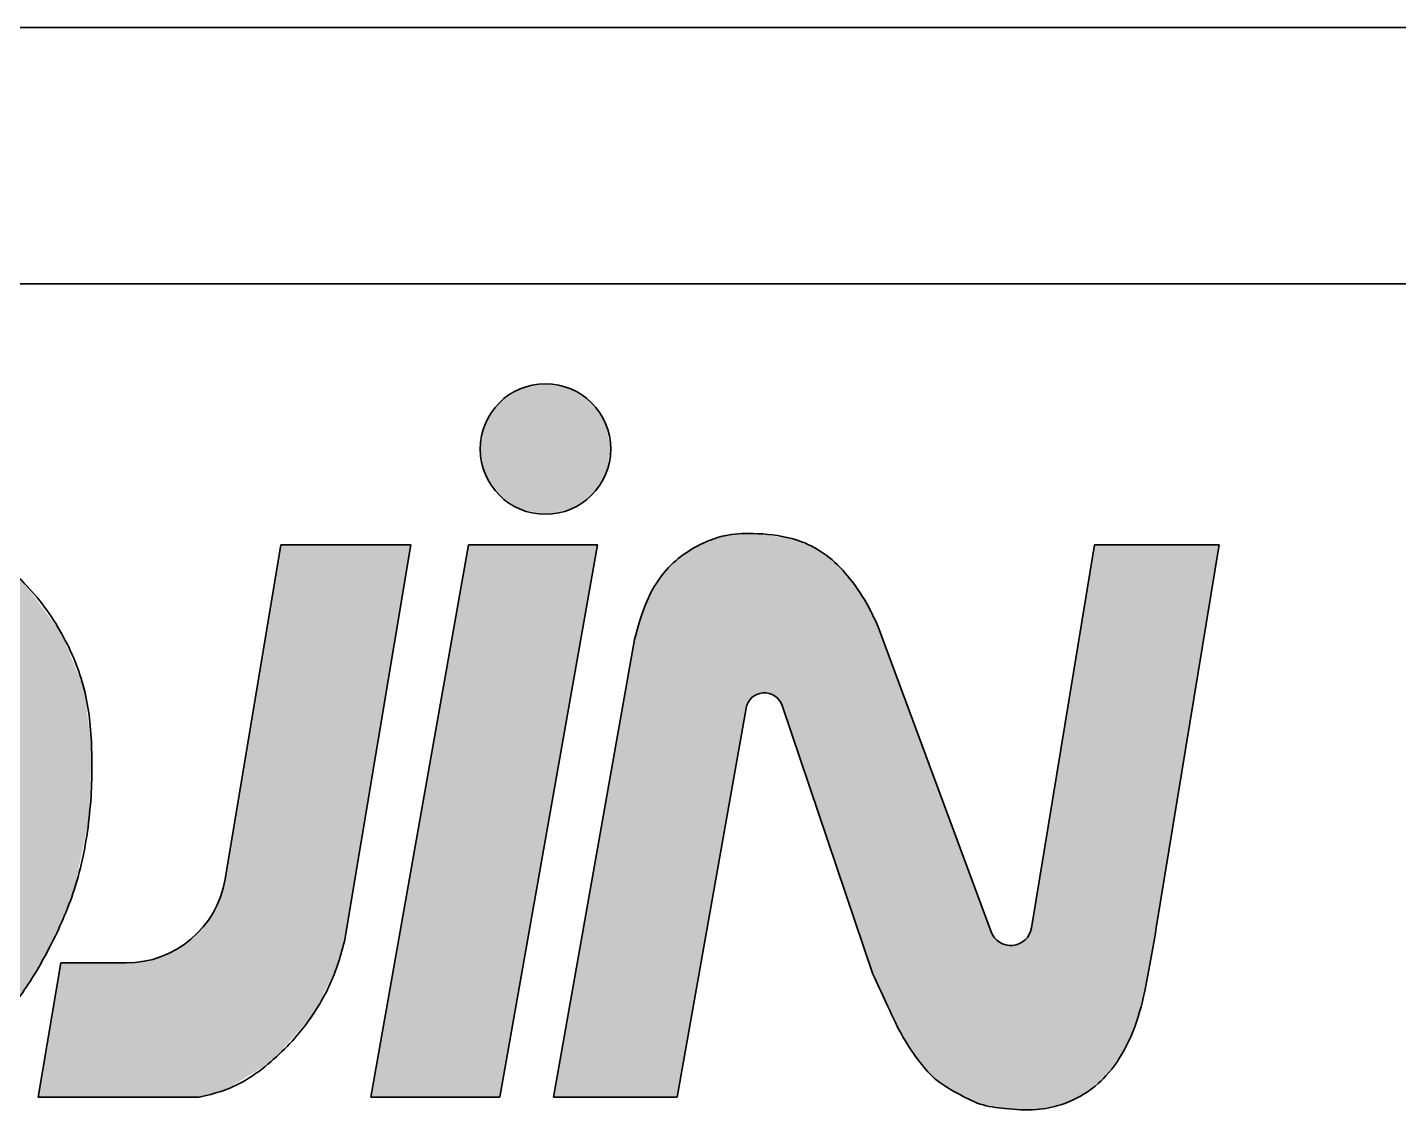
# Model space of a CAD drawing. Extents: x 23 to 587, y 4 to 413.
# Drawn here: x 485.69 to 499.95, y 41.64 to 52.91 of the extents above; entities that cross this region are included whole.
import ezdxf

# ---------------------------------------------------------------- set-up
doc = ezdxf.new("R2010")
doc.units = 0
doc.layers.get('0').update_dxf_attribs({"lineweight": 13})
doc.layers.add('6', color=7, linetype='Continuous', lineweight=13)

# ---------------------------------------------------------------- blocks, each defined once
blk = doc.blocks.new('BLOCK6633')
at = {"color": 6, "lineweight": 5}
for points in [[(492.939, 47.617), (492.748, 47.553), (493.163, 45.822), (492.512, 47.42)], [(493.235, 47.64), (492.939, 47.617), (493.171, 45.853), (493.163, 45.822)], [(493.235, 47.64), (493.171, 45.853), (493.202, 45.909), (493.185, 45.882)], [(493.235, 47.64), (493.202, 45.909), (493.25, 45.952), (493.224, 45.932)], [(493.639, 47.588), (493.235, 47.64), (493.278, 45.967), (493.25, 45.952)], [(493.639, 47.588), (493.278, 45.967), (493.34, 45.982), (493.308, 45.977)], [(493.639, 47.588), (493.34, 45.982), (493.403, 45.976), (493.372, 45.982)], [(493.639, 47.588), (493.403, 45.976), (493.461, 45.95), (493.433, 45.966)], [(493.639, 47.588), (493.461, 45.95), (493.508, 45.907), (493.487, 45.93)], [(493.639, 47.588), (493.508, 45.907), (493.538, 45.851), (493.525, 45.88)], [(494.483, 43.056), (493.639, 47.588), (493.538, 45.851)], [(494.483, 43.056), (494.144, 47.286), (493.639, 47.588), (493.903, 47.478)], [(496.187, 41.647), (496.439, 41.696), (496.134, 43.536), (496.789, 47.523)], [(496.439, 41.696), (496.673, 41.802), (496.789, 47.523), (496.909, 41.997)], [(496.789, 47.523), (496.909, 41.997), (498.088, 47.523), (497.12, 42.305)], [(497.12, 42.305), (497.274, 42.715), (498.088, 47.523), (497.364, 43.154)], [(498.088, 47.523), (497.364, 43.154), (497.437, 43.561), (497.42, 43.46)], [(493.163, 45.822), (492.512, 47.42), (492.448, 41.774), (492.313, 47.236)], [(492.448, 41.774), (492.313, 47.236), (492.13, 46.931)], [(494.483, 43.056), (494.45, 46.856), (494.144, 47.286), (494.335, 47.046)], [(492.004, 46.536), (491.162, 41.774), (492.13, 46.931), (492.448, 41.774)], [(494.483, 43.056), (494.622, 42.758), (494.45, 46.856), (494.537, 46.671)], [(495.714, 43.496), (494.537, 46.671), (494.78, 42.432), (494.622, 42.758)], [(496.187, 41.647), (496.134, 43.536), (496.111, 43.469), (496.125, 43.502)], [(495.714, 43.496), (494.78, 42.432), (495.126, 41.971), (494.952, 42.166)], [(495.714, 43.496), (495.126, 41.971), (495.6, 41.704), (495.366, 41.814)], [(495.859, 41.657), (495.714, 43.496), (495.6, 41.704)], [(495.859, 41.657), (495.749, 43.434), (495.714, 43.496), (495.729, 43.463)], [(495.859, 41.657), (495.802, 43.387), (495.749, 43.434), (495.774, 43.408)], [(495.859, 41.657), (495.868, 43.359), (495.802, 43.387), (495.834, 43.37)], [(496.187, 41.647), (496.067, 43.412), (496.008, 43.373), (496.039, 43.39)], [(496.187, 41.647), (496.111, 43.469), (496.067, 43.412), (496.091, 43.439)], [(496.187, 41.647), (495.868, 43.359), (495.859, 41.657)], [(496.187, 41.647), (495.939, 43.354), (495.868, 43.359), (495.904, 43.354)], [(496.187, 41.647), (496.008, 43.373), (495.939, 43.354), (495.974, 43.361)]]:
    blk.add_solid(points, dxfattribs=at)
blk = doc.blocks.new('BLOCK6634')
at = {"color": 6, "lineweight": 5}
for points in [[(491.704, 48.259), (490.596, 48.999), (491.076, 49.198), (490.817, 49.147)], [(491.704, 48.259), (491.076, 49.198), (491.557, 48.999), (491.336, 49.147)], [(491.704, 48.259), (490.397, 48.519), (490.596, 48.999), (490.449, 48.779)], [(491.704, 48.259), (491.557, 48.999), (491.755, 48.519), (491.704, 48.779)], [(491.704, 48.259), (490.596, 48.039), (490.397, 48.519), (490.449, 48.259)], [(491.704, 48.259), (491.076, 47.84), (490.596, 48.039), (490.817, 47.892)], [(491.704, 48.259), (491.557, 48.039), (491.076, 47.84), (491.336, 47.892)]]:
    blk.add_solid(points, dxfattribs=at)
blk = doc.blocks.new('BLOCK6635')
at = {"color": 6, "lineweight": 5}
blk.add_solid([(490.274, 47.523), (489.258, 41.774), (491.619, 47.523), (490.603, 41.774)], dxfattribs=at)
blk = doc.blocks.new('BLOCK6636')
at = {"color": 6, "lineweight": 5}
for points in [[(487.748, 41.853), (488.205, 42.132), (487.742, 44.043), (488.323, 47.523)], [(488.205, 42.132), (488.277, 42.196), (488.323, 47.523), (488.673, 42.659)], [(488.323, 47.523), (488.673, 42.659), (489.674, 47.523), (488.912, 43.148)], [(489.674, 47.523), (488.912, 43.148), (488.984, 43.395)], [(487.748, 41.853), (487.742, 44.043), (487.696, 43.866), (487.723, 43.953)], [(487.748, 41.853), (487.696, 43.866), (487.62, 43.7), (487.661, 43.781)], [(487.748, 41.853), (487.62, 43.7), (487.516, 43.549), (487.571, 43.622)], [(487.516, 43.549), (487.454, 43.481), (487.461, 41.775), (487.457, 41.775)], [(487.516, 43.549), (487.461, 41.775), (487.468, 41.776), (487.464, 41.775)], [(487.516, 43.549), (487.468, 41.776), (487.475, 41.777), (487.471, 41.776)], [(487.516, 43.549), (487.475, 41.777), (487.482, 41.778), (487.478, 41.777)], [(487.516, 43.549), (487.482, 41.778), (487.489, 41.779), (487.485, 41.778)], [(487.516, 43.549), (487.489, 41.779), (487.496, 41.78), (487.492, 41.78)], [(487.516, 43.549), (487.496, 41.78), (487.499, 41.781)], [(487.748, 41.853), (487.516, 43.549), (487.499, 41.781)], [(487.443, 41.774), (487.387, 43.419), (487.238, 43.314), (487.315, 43.363)], [(487.454, 43.481), (487.387, 43.419), (487.446, 41.774), (487.443, 41.774)], [(487.454, 43.481), (487.446, 41.774), (487.454, 41.775), (487.45, 41.775)], [(487.454, 43.481), (487.454, 41.775), (487.457, 41.775)], [(487.443, 41.774), (487.072, 43.236), (486.895, 43.188), (486.985, 43.208)], [(487.443, 41.774), (487.238, 43.314), (487.072, 43.236), (487.157, 43.271)], [(487.443, 41.774), (486.713, 43.172), (485.798, 41.774), (486.035, 43.172)], [(487.443, 41.774), (486.895, 43.188), (486.713, 43.172), (486.805, 43.176)]]:
    blk.add_solid(points, dxfattribs=at)
blk = doc.blocks.new('BLOCK6637')
at = {"color": 6, "lineweight": 5}
for points in [[(483.319, 45.881), (483.499, 47.515), (483.855, 46.169), (484.011, 47.651)], [(483.855, 46.169), (484.011, 47.651), (484.04, 46.197), (484.453, 47.652)], [(484.04, 46.197), (484.453, 47.652), (484.405, 46.176)], [(484.598, 46.099), (484.405, 46.176), (484.878, 47.585), (484.453, 47.652)], [(484.598, 46.099), (484.878, 47.585), (484.768, 45.978)], [(485.01, 45.654), (484.768, 45.978), (485.186, 47.474), (484.878, 47.585)], [(483.041, 45.574), (482.932, 47.189), (483.319, 45.881), (483.499, 47.515)], [(485.01, 45.654), (485.186, 47.474), (485.153, 45.178)], [(485.272, 42.436), (485.153, 45.178), (485.648, 47.128), (485.186, 47.474)], [(481.998, 42.322), (482.313, 46.581), (482.324, 42.015), (482.902, 47.166)], [(482.324, 42.015), (482.902, 47.166), (482.683, 44.607), (482.8, 45.129)], [(483.041, 45.574), (482.8, 45.129), (482.932, 47.189), (482.902, 47.166)], [(485.648, 47.128), (485.637, 42.866), (485.272, 42.436)], [(486.043, 46.595), (485.918, 43.338), (485.648, 47.128), (485.637, 42.866)], [(481.792, 42.628), (481.979, 46.114), (481.998, 42.322), (482.313, 46.581)], [(486.276, 46.02), (486.172, 43.932), (486.043, 46.595), (485.918, 43.338)], [(481.642, 42.967), (481.691, 45.517), (481.792, 42.628), (481.979, 46.114)], [(486.354, 45.4), (486.327, 44.681), (486.276, 46.02), (486.172, 43.932)], [(481.479, 43.667), (481.484, 44.644), (481.642, 42.967), (481.691, 45.517)], [(485.272, 42.436), (485.009, 44.141), (485.153, 45.178), (485.132, 44.656)], [(481.446, 44.134), (481.475, 44.574), (481.479, 43.667), (481.484, 44.644)], [(482.324, 42.015), (482.683, 44.607), (482.666, 44.253)], [(482.8, 41.737), (482.324, 42.015), (482.714, 43.904), (482.666, 44.253)], [(485.272, 42.436), (484.942, 42.148), (485.009, 44.141), (484.976, 44.061)], [(484.572, 41.906), (484.775, 43.713), (484.942, 42.148), (484.976, 44.061)], [(482.8, 41.737), (482.714, 43.904), (483.185, 41.659), (482.817, 43.636)], [(484.417, 43.321), (484.507, 43.405), (484.572, 41.906), (484.775, 43.713)], [(482.817, 43.636), (483.107, 43.268), (483.185, 41.659), (483.321, 43.13)], [(483.876, 41.657), (484.029, 43.08), (484.242, 41.748), (484.417, 43.321)], [(484.242, 41.748), (484.417, 43.321), (484.572, 41.906)], [(483.185, 41.659), (483.321, 43.13), (483.455, 41.641), (483.653, 43.036)], [(483.455, 41.641), (483.653, 43.036), (483.876, 41.657)], [(483.653, 43.036), (483.844, 43.038), (483.876, 41.657), (484.029, 43.08)]]:
    blk.add_solid(points, dxfattribs=at)
blk = doc.blocks.new('BLOCK6667')
at = {"color": 6, "lineweight": 5}
for points in [[(491.704, 48.259), (490.596, 48.999), (491.076, 49.198), (490.817, 49.147)], [(491.704, 48.259), (491.076, 49.198), (491.557, 48.999), (491.336, 49.147)], [(491.704, 48.259), (490.397, 48.519), (490.596, 48.999), (490.449, 48.779)], [(491.704, 48.259), (491.557, 48.999), (491.755, 48.519), (491.704, 48.779)], [(491.704, 48.259), (490.596, 48.039), (490.397, 48.519), (490.449, 48.259)], [(491.704, 48.259), (491.076, 47.84), (490.596, 48.039), (490.817, 47.892)], [(491.704, 48.259), (491.557, 48.039), (491.076, 47.84), (491.336, 47.892)]]:
    blk.add_solid(points, dxfattribs=at)
blk = doc.blocks.new('BLOCK6668')
at = {"color": 6, "lineweight": 5}
blk.add_solid([(489.258, 41.774), (490.274, 47.523), (490.603, 41.774), (491.619, 47.523)], dxfattribs=at)
blk = doc.blocks.new('BLOCK6669')
at = {"color": 6, "lineweight": 5}
for points in [[(487.748, 41.853), (487.723, 43.953), (488.323, 47.523), (487.742, 44.043)], [(487.748, 41.853), (488.323, 47.523), (488.205, 42.132)], [(488.323, 47.523), (488.277, 42.196), (488.205, 42.132)], [(489.674, 47.523), (488.673, 42.659), (488.323, 47.523), (488.277, 42.196)], [(488.984, 43.395), (488.912, 43.148), (489.674, 47.523), (488.673, 42.659)], [(487.748, 41.853), (487.661, 43.781), (487.723, 43.953), (487.696, 43.866)], [(487.748, 41.853), (487.571, 43.622), (487.661, 43.781), (487.62, 43.7)], [(487.516, 43.549), (487.457, 41.775), (487.454, 43.481)], [(487.516, 43.549), (487.464, 41.775), (487.457, 41.775), (487.461, 41.775)], [(487.516, 43.549), (487.471, 41.776), (487.464, 41.775), (487.468, 41.776)], [(487.516, 43.549), (487.478, 41.777), (487.471, 41.776), (487.475, 41.777)], [(487.516, 43.549), (487.485, 41.778), (487.478, 41.777), (487.482, 41.778)], [(487.516, 43.549), (487.492, 41.78), (487.485, 41.778), (487.489, 41.779)], [(487.516, 43.549), (487.499, 41.781), (487.492, 41.78), (487.496, 41.78)], [(487.748, 41.853), (487.499, 41.781), (487.571, 43.622), (487.516, 43.549)], [(487.443, 41.774), (487.238, 43.314), (487.387, 43.419), (487.315, 43.363)], [(487.454, 43.481), (487.443, 41.774), (487.387, 43.419)], [(487.454, 43.481), (487.45, 41.775), (487.443, 41.774), (487.446, 41.774)], [(487.454, 43.481), (487.457, 41.775), (487.45, 41.775), (487.454, 41.775)], [(487.443, 41.774), (486.895, 43.188), (487.072, 43.236), (486.985, 43.208)], [(487.443, 41.774), (487.072, 43.236), (487.238, 43.314), (487.157, 43.271)], [(487.443, 41.774), (485.798, 41.774), (486.713, 43.172), (486.035, 43.172)], [(487.443, 41.774), (486.713, 43.172), (486.895, 43.188), (486.805, 43.176)]]:
    blk.add_solid(points, dxfattribs=at)
blk = doc.blocks.new('BLOCK6670')
at = {"color": 6, "lineweight": 5}
for points in [[(483.319, 45.881), (483.499, 47.515), (483.855, 46.169), (484.011, 47.651)], [(483.855, 46.169), (484.011, 47.651), (484.04, 46.197), (484.453, 47.652)], [(484.04, 46.197), (484.453, 47.652), (484.405, 46.176)], [(484.598, 46.099), (484.405, 46.176), (484.878, 47.585), (484.453, 47.652)], [(484.598, 46.099), (484.878, 47.585), (484.768, 45.978)], [(485.01, 45.654), (484.768, 45.978), (485.186, 47.474), (484.878, 47.585)], [(483.041, 45.574), (482.932, 47.189), (483.319, 45.881), (483.499, 47.515)], [(485.01, 45.654), (485.186, 47.474), (485.153, 45.178)], [(485.272, 42.436), (485.153, 45.178), (485.648, 47.128), (485.186, 47.474)], [(481.998, 42.322), (482.313, 46.581), (482.324, 42.015), (482.902, 47.166)], [(482.324, 42.015), (482.902, 47.166), (482.683, 44.607), (482.8, 45.129)], [(483.041, 45.574), (482.8, 45.129), (482.932, 47.189), (482.902, 47.166)], [(485.648, 47.128), (485.637, 42.866), (485.272, 42.436)], [(486.043, 46.595), (485.918, 43.338), (485.648, 47.128), (485.637, 42.866)], [(481.792, 42.628), (481.979, 46.114), (481.998, 42.322), (482.313, 46.581)], [(486.276, 46.02), (486.172, 43.932), (486.043, 46.595), (485.918, 43.338)], [(481.642, 42.967), (481.691, 45.517), (481.792, 42.628), (481.979, 46.114)], [(486.354, 45.4), (486.327, 44.681), (486.276, 46.02), (486.172, 43.932)], [(481.479, 43.667), (481.484, 44.644), (481.642, 42.967), (481.691, 45.517)], [(485.272, 42.436), (485.009, 44.141), (485.153, 45.178), (485.132, 44.656)], [(481.446, 44.134), (481.475, 44.574), (481.479, 43.667), (481.484, 44.644)], [(482.324, 42.015), (482.683, 44.607), (482.666, 44.253)], [(482.8, 41.737), (482.324, 42.015), (482.714, 43.904), (482.666, 44.253)], [(485.272, 42.436), (484.942, 42.148), (485.009, 44.141), (484.976, 44.061)], [(484.572, 41.906), (484.775, 43.713), (484.942, 42.148), (484.976, 44.061)], [(482.8, 41.737), (482.714, 43.904), (483.185, 41.659), (482.817, 43.636)], [(484.417, 43.321), (484.507, 43.405), (484.572, 41.906), (484.775, 43.713)], [(482.817, 43.636), (483.107, 43.268), (483.185, 41.659), (483.321, 43.13)], [(483.876, 41.657), (484.029, 43.08), (484.242, 41.748), (484.417, 43.321)], [(484.242, 41.748), (484.417, 43.321), (484.572, 41.906)], [(483.185, 41.659), (483.321, 43.13), (483.455, 41.641), (483.653, 43.036)], [(483.455, 41.641), (483.653, 43.036), (483.876, 41.657)], [(483.653, 43.036), (483.844, 43.038), (483.876, 41.657), (484.029, 43.08)]]:
    blk.add_solid(points, dxfattribs=at)
blk = doc.blocks.new('BLOCK6699')
at = {"color": 6, "lineweight": 5}
for points in [[(492.448, 41.774), (492.512, 47.42), (493.163, 45.822), (492.748, 47.553)], [(493.163, 45.822), (492.748, 47.553), (492.939, 47.617)], [(493.235, 47.64), (493.171, 45.853), (492.939, 47.617), (493.163, 45.822)], [(493.235, 47.64), (493.202, 45.909), (493.171, 45.853), (493.185, 45.882)], [(493.235, 47.64), (493.25, 45.952), (493.202, 45.909), (493.224, 45.932)], [(493.639, 47.588), (493.278, 45.967), (493.235, 47.64), (493.25, 45.952)], [(493.639, 47.588), (493.34, 45.982), (493.278, 45.967), (493.308, 45.977)], [(493.639, 47.588), (493.403, 45.976), (493.34, 45.982), (493.372, 45.982)], [(493.639, 47.588), (493.461, 45.95), (493.403, 45.976), (493.433, 45.966)], [(493.639, 47.588), (493.508, 45.907), (493.461, 45.95), (493.487, 45.93)], [(493.639, 47.588), (493.538, 45.851), (493.508, 45.907), (493.525, 45.88)], [(494.483, 43.056), (493.538, 45.851), (493.903, 47.478), (493.639, 47.588)], [(496.187, 41.647), (496.125, 43.502), (496.789, 47.523), (496.134, 43.536)], [(496.187, 41.647), (496.789, 47.523), (496.439, 41.696)], [(496.789, 47.523), (496.673, 41.802), (496.439, 41.696)], [(498.088, 47.523), (496.909, 41.997), (496.789, 47.523), (496.673, 41.802)], [(497.274, 42.715), (497.12, 42.305), (498.088, 47.523), (496.909, 41.997)], [(497.364, 43.154), (497.274, 42.715), (497.437, 43.561), (498.088, 47.523)], [(492.13, 46.931), (492.313, 47.236), (492.448, 41.774), (492.512, 47.42)], [(494.483, 43.056), (493.903, 47.478), (494.335, 47.046), (494.144, 47.286)], [(494.483, 43.056), (494.335, 47.046), (494.537, 46.671), (494.45, 46.856)], [(492.448, 41.774), (491.162, 41.774), (492.13, 46.931), (492.004, 46.536)], [(494.483, 43.056), (494.537, 46.671), (494.622, 42.758)], [(495.714, 43.496), (494.78, 42.432), (494.537, 46.671), (494.622, 42.758)], [(497.364, 43.154), (497.437, 43.561), (497.42, 43.46)], [(495.714, 43.496), (495.126, 41.971), (494.78, 42.432), (494.952, 42.166)], [(495.714, 43.496), (495.6, 41.704), (495.126, 41.971), (495.366, 41.814)], [(495.859, 41.657), (495.6, 41.704), (495.729, 43.463), (495.714, 43.496)], [(495.859, 41.657), (495.729, 43.463), (495.774, 43.408), (495.749, 43.434)], [(495.859, 41.657), (495.774, 43.408), (495.834, 43.37), (495.802, 43.387)], [(496.187, 41.647), (495.974, 43.361), (496.039, 43.39), (496.008, 43.373)], [(496.187, 41.647), (496.039, 43.39), (496.091, 43.439), (496.067, 43.412)], [(496.187, 41.647), (496.091, 43.439), (496.125, 43.502), (496.111, 43.469)], [(495.859, 41.657), (495.834, 43.37), (495.868, 43.359)], [(496.187, 41.647), (495.859, 41.657), (495.904, 43.354), (495.868, 43.359)], [(496.187, 41.647), (495.904, 43.354), (495.974, 43.361), (495.939, 43.354)]]:
    blk.add_solid(points, dxfattribs=at)

msp = doc.modelspace()

# ---------------------------------------------------------------- linework, layer by layer
at = {"color": 7, "lineweight": 35}
for p, q in [((332.822, 52.9058), (577.1982, 52.9058)), ((579.7283, 50.2375), (30.2375, 50.2375))]:
    msp.add_line(p, q, dxfattribs=at)
at = {"layer": '6', "color": 6, "lineweight": 35, "ltscale": 0.088219}
msp.add_line((488.3233, 47.5235), (487.7417, 44.043), dxfattribs=at)
msp.add_line((488.3233, 47.5235), (487.7417, 44.043), dxfattribs=at)
at = {"layer": '6', "color": 6, "lineweight": 35, "ltscale": 0.033771}
msp.add_line((489.6741, 47.5235), (488.3233, 47.5235), dxfattribs=at)
msp.add_line((489.6741, 47.5235), (488.3233, 47.5235), dxfattribs=at)
at = {"layer": '6', "color": 6, "lineweight": 35, "ltscale": 0.104651}
msp.add_line((489.6741, 47.5235), (488.9842, 43.3947), dxfattribs=at)
msp.add_line((489.6741, 47.5235), (488.9842, 43.3947), dxfattribs=at)
at = {"layer": '6', "color": 6, "lineweight": 35, "ltscale": 0.145955}
for p, q in [((490.2743, 47.5235), (489.2578, 41.7745)), ((490.2743, 47.5235), (489.2578, 41.7745)), ((491.6192, 47.5235), (490.6027, 41.7745)), ((491.6192, 47.5235), (490.6027, 41.7745))]:
    msp.add_line(p, q, dxfattribs=at)
at = {"layer": '6', "color": 6, "lineweight": 35, "ltscale": 0.033621}
for p, q in [((490.2743, 47.5235), (491.6192, 47.5235)), ((490.2743, 47.5235), (491.6192, 47.5235)), ((489.2578, 41.7745), (490.6027, 41.7745)), ((489.2578, 41.7745), (490.6027, 41.7745))]:
    msp.add_line(p, q, dxfattribs=at)
at = {"layer": '6', "color": 6, "lineweight": 35, "ltscale": 0.101021}
for p, q in [((496.7893, 47.5235), (496.1337, 43.5362)), ((496.7893, 47.5235), (496.1337, 43.5362)), ((498.0883, 47.5235), (497.4326, 43.5362)), ((498.0883, 47.5235), (497.4326, 43.5362))]:
    msp.add_line(p, q, dxfattribs=at)
at = {"layer": '6', "color": 6, "lineweight": 35, "ltscale": 0.032473}
msp.add_line((496.7893, 47.5235), (498.0883, 47.5235), dxfattribs=at)
msp.add_line((496.7893, 47.5235), (498.0883, 47.5235), dxfattribs=at)
at = {"layer": '6', "color": 6, "lineweight": 35, "ltscale": 0.084645}
msp.add_line((495.7137, 43.4958), (494.5371, 46.6706), dxfattribs=at)
msp.add_line((495.7137, 43.4958), (494.5371, 46.6706), dxfattribs=at)
at = {"layer": '6', "color": 6, "lineweight": 35, "ltscale": 0.120883}
msp.add_line((492.0036, 46.5359), (491.1617, 41.7745), dxfattribs=at)
msp.add_line((492.0036, 46.5359), (491.1617, 41.7745), dxfattribs=at)
at = {"layer": '6', "color": 6, "lineweight": 35, "ltscale": 0.102761}
msp.add_line((493.1633, 45.8221), (492.4476, 41.7745), dxfattribs=at)
msp.add_line((493.1633, 45.8221), (492.4476, 41.7745), dxfattribs=at)
at = {"layer": '6', "color": 6, "lineweight": 35, "ltscale": 0.073752}
msp.add_line((493.5381, 45.8505), (494.4835, 43.056), dxfattribs=at)
msp.add_line((493.5381, 45.8505), (494.4835, 43.056), dxfattribs=at)
at = {"layer": '6', "color": 6, "lineweight": 35, "ltscale": 0.035437}
msp.add_line((485.7983, 41.7745), (486.0347, 43.1721), dxfattribs=at)
msp.add_line((485.7983, 41.7745), (486.0347, 43.1721), dxfattribs=at)
at = {"layer": '6', "color": 6, "lineweight": 35, "ltscale": 0.016965}
msp.add_line((486.0347, 43.1721), (486.7133, 43.1721), dxfattribs=at)
msp.add_line((486.0347, 43.1721), (486.7133, 43.1721), dxfattribs=at)
at = {"layer": '6', "color": 6, "lineweight": 35, "ltscale": 0.041114}
msp.add_line((485.7983, 41.7745), (487.4428, 41.7745), dxfattribs=at)
msp.add_line((485.7983, 41.7745), (487.4428, 41.7745), dxfattribs=at)
at = {"layer": '6', "color": 6, "lineweight": 35, "ltscale": 0.032148}
msp.add_line((491.1617, 41.7745), (492.4476, 41.7745), dxfattribs=at)
msp.add_line((491.1617, 41.7745), (492.4476, 41.7745), dxfattribs=at)
at = {"layer": '6', "color": 6, "lineweight": 35}
msp.add_circle((491.0765, 48.5192), 0.679, dxfattribs=at)
msp.add_circle((491.0765, 48.5192), 0.679, dxfattribs=at)
for centre, radius, start, end in [((493.3544, 45.7884), 0.194, 18.68992, 169.97304), ((493.3544, 45.7884), 0.194, 18.68992, 169.97304), ((486.7133, 44.2148), 1.0427, 270, 350.51377), ((486.7133, 44.2148), 1.0427, 270, 350.51377), ((495.9183, 43.5716), 0.2182, 200.33477, 350.66206), ((495.9183, 43.5716), 0.2182, 200.33477, 350.66206), ((487.4428, 42.017), 0.2425, 270, 283.50136), ((487.4428, 42.017), 0.2425, 270, 283.50136)]:
    msp.add_arc(centre, radius, start, end, dxfattribs=at)
for points, knots in [([(484.0112, 47.6507), (483.8376, 47.6138), (483.4375, 47.5285), (482.8443, 47.1605), (482.3544, 46.6576), (481.9485, 46.0984), (481.6259, 45.4324), (481.4824, 44.7497), (481.4347, 44.125), (481.4769, 43.5824), (481.6125, 42.9534), (481.91, 42.3728), (482.3423, 41.9842), (482.7392, 41.7233), (483.145, 41.6589), (483.5046, 41.6341), (483.8628, 41.6408), (484.2437, 41.7335), (484.5981, 41.9122), (484.9476, 42.1386), (485.31, 42.4571), (485.6483, 42.8524), (485.9417, 43.3619), (486.2098, 43.961), (486.345, 44.6647), (486.3696, 45.3678), (486.3067, 46.0257), (486.0572, 46.6203), (485.6897, 47.1257), (485.2709, 47.4585), (484.8473, 47.6047), (484.4495, 47.6662), (484.1586, 47.656), (484.0112, 47.6507)], [0, 0, 0, 0, 2.1837354, 5.035582, 8.4619051, 10.8264629, 13.5596338, 17.5525439, 19.3685346, 21.2988498, 24.2619488, 27.3021255, 29.1484461, 31.4248979, 33.0437081, 34.1590847, 35.894158, 37.4509854, 38.9615989, 40.7835592, 42.5897206, 44.9143719, 47.1825524, 49.8436643, 52.9980761, 55.9680975, 58.5421488, 61.1017736, 63.8383279, 66.2171067, 67.5689105, 69.341288, 71.1637613, 71.1637613, 71.1637613, 71.1637613]), ([(484.0112, 47.6507), (483.8376, 47.6138), (483.4375, 47.5285), (482.8443, 47.1605), (482.3544, 46.6576), (481.9485, 46.0984), (481.6259, 45.4324), (481.4824, 44.7497), (481.4347, 44.125), (481.4769, 43.5824), (481.6125, 42.9534), (481.91, 42.3728), (482.3423, 41.9842), (482.7392, 41.7233), (483.145, 41.6589), (483.5046, 41.6341), (483.8628, 41.6408), (484.2437, 41.7335), (484.5981, 41.9122), (484.9476, 42.1386), (485.31, 42.4571), (485.6483, 42.8524), (485.9417, 43.3619), (486.2098, 43.961), (486.345, 44.6647), (486.3696, 45.3678), (486.3067, 46.0257), (486.0572, 46.6203), (485.6897, 47.1257), (485.2709, 47.4585), (484.8473, 47.6047), (484.4495, 47.6662), (484.1586, 47.656), (484.0112, 47.6507)], [0, 0, 0, 0, 2.1837354, 5.035582, 8.4619051, 10.8264629, 13.5596338, 17.5525439, 19.3685346, 21.2988498, 24.2619488, 27.3021255, 29.1484461, 31.4248979, 33.0437081, 34.1590847, 35.894158, 37.4509854, 38.9615989, 40.7835592, 42.5897206, 44.9143719, 47.1825524, 49.8436643, 52.9980761, 55.9680975, 58.5421488, 61.1017736, 63.8383279, 66.2171067, 67.5689105, 69.341288, 71.1637613, 71.1637613, 71.1637613, 71.1637613]), ([(492.0036, 46.5359), (492.0394, 46.67), (492.1058, 46.9187), (492.2828, 47.2244), (492.5057, 47.4287), (492.7238, 47.5499), (492.9678, 47.6357), (493.2726, 47.6465), (493.6035, 47.6143), (493.9169, 47.4869), (494.1522, 47.2939), (494.3226, 47.0715), (494.4516, 46.8632), (494.5094, 46.733), (494.5371, 46.6706)], [0, 0, 0, 0, 1.7119685, 3.1775422, 4.2944392, 5.4113358, 6.2453175, 7.4686844, 9.1472672, 10.3259428, 11.5972753, 12.8608422, 13.7782206, 14.6218195, 14.6218195, 14.6218195, 14.6218195]), ([(492.0036, 46.5359), (492.0394, 46.67), (492.1058, 46.9187), (492.2828, 47.2244), (492.5057, 47.4287), (492.7238, 47.5499), (492.9678, 47.6357), (493.2726, 47.6465), (493.6035, 47.6143), (493.9169, 47.4869), (494.1522, 47.2939), (494.3226, 47.0715), (494.4516, 46.8632), (494.5094, 46.733), (494.5371, 46.6706)], [0, 0, 0, 0, 1.7119685, 3.1775422, 4.2944392, 5.4113358, 6.2453175, 7.4686844, 9.1472672, 10.3259428, 11.5972753, 12.8608422, 13.7782206, 14.6218195, 14.6218195, 14.6218195, 14.6218195]), ([(494.4835, 43.056), (494.5297, 42.9569), (494.627, 42.7484), (494.7649, 42.441), (494.9361, 42.1782), (495.1219, 41.9526), (495.3573, 41.8178), (495.5963, 41.6875), (495.8812, 41.6526), (496.2478, 41.6261), (496.6286, 41.7456), (496.9371, 42.002), (497.1441, 42.3177), (497.2883, 42.7156), (497.3543, 43.1099), (497.4093, 43.3913), (497.4312, 43.5271), (497.4366, 43.5605)], [0, 0, 0, 0, 1.353566, 2.8489791, 4.1561002, 5.2333277, 6.4171422, 7.4833047, 8.5680356, 9.9233153, 12.0261296, 13.2869902, 14.8279742, 16.6357271, 18.4833239, 19.7660675, 20.1846492, 20.1846492, 20.1846492, 20.1846492]), ([(494.4835, 43.056), (494.5297, 42.9569), (494.627, 42.7484), (494.7649, 42.441), (494.9361, 42.1782), (495.1219, 41.9526), (495.3573, 41.8178), (495.5963, 41.6875), (495.8812, 41.6526), (496.2478, 41.6261), (496.6286, 41.7456), (496.9371, 42.002), (497.1441, 42.3177), (497.2883, 42.7156), (497.3543, 43.1099), (497.4093, 43.3913), (497.4312, 43.5271), (497.4366, 43.5605)], [0, 0, 0, 0, 1.353566, 2.8489791, 4.1561002, 5.2333277, 6.4171422, 7.4833047, 8.5680356, 9.9233153, 12.0261296, 13.2869902, 14.8279742, 16.6357271, 18.4833239, 19.7660675, 20.1846492, 20.1846492, 20.1846492, 20.1846492]), ([(487.4994, 41.7812), (487.5837, 41.8014), (487.872, 41.874), (488.2904, 42.1748), (488.6804, 42.627), (488.8925, 43.054), (488.962, 43.312), (488.9842, 43.3947)], [0.1182627, 0.1182627, 0.1182627, 0.1182627, 1.1852341, 3.7860514, 6.2980102, 8.5438684, 9.6025837, 9.6025837, 9.6025837, 9.6025837]), ([(487.4994, 41.7812), (487.5837, 41.8014), (487.872, 41.874), (488.2904, 42.1748), (488.6804, 42.627), (488.8925, 43.054), (488.962, 43.312), (488.9842, 43.3947)], [0.1182627, 0.1182627, 0.1182627, 0.1182627, 1.1852341, 3.7860514, 6.2980102, 8.5438684, 9.6025837, 9.6025837, 9.6025837, 9.6025837])]:
    msp.add_open_spline(points, degree=3, knots=knots, dxfattribs=at)

# ---------------------------------------------------------------- block references
at = {"lineweight": 0}
for name in ['BLOCK6634', 'BLOCK6667', 'BLOCK6637', 'BLOCK6670', 'BLOCK6636', 'BLOCK6669', 'BLOCK6635', 'BLOCK6668', 'BLOCK6633', 'BLOCK6699']:
    msp.add_blockref(name, (0, 0), dxfattribs=at)

doc.saveas('drawing.dxf')
